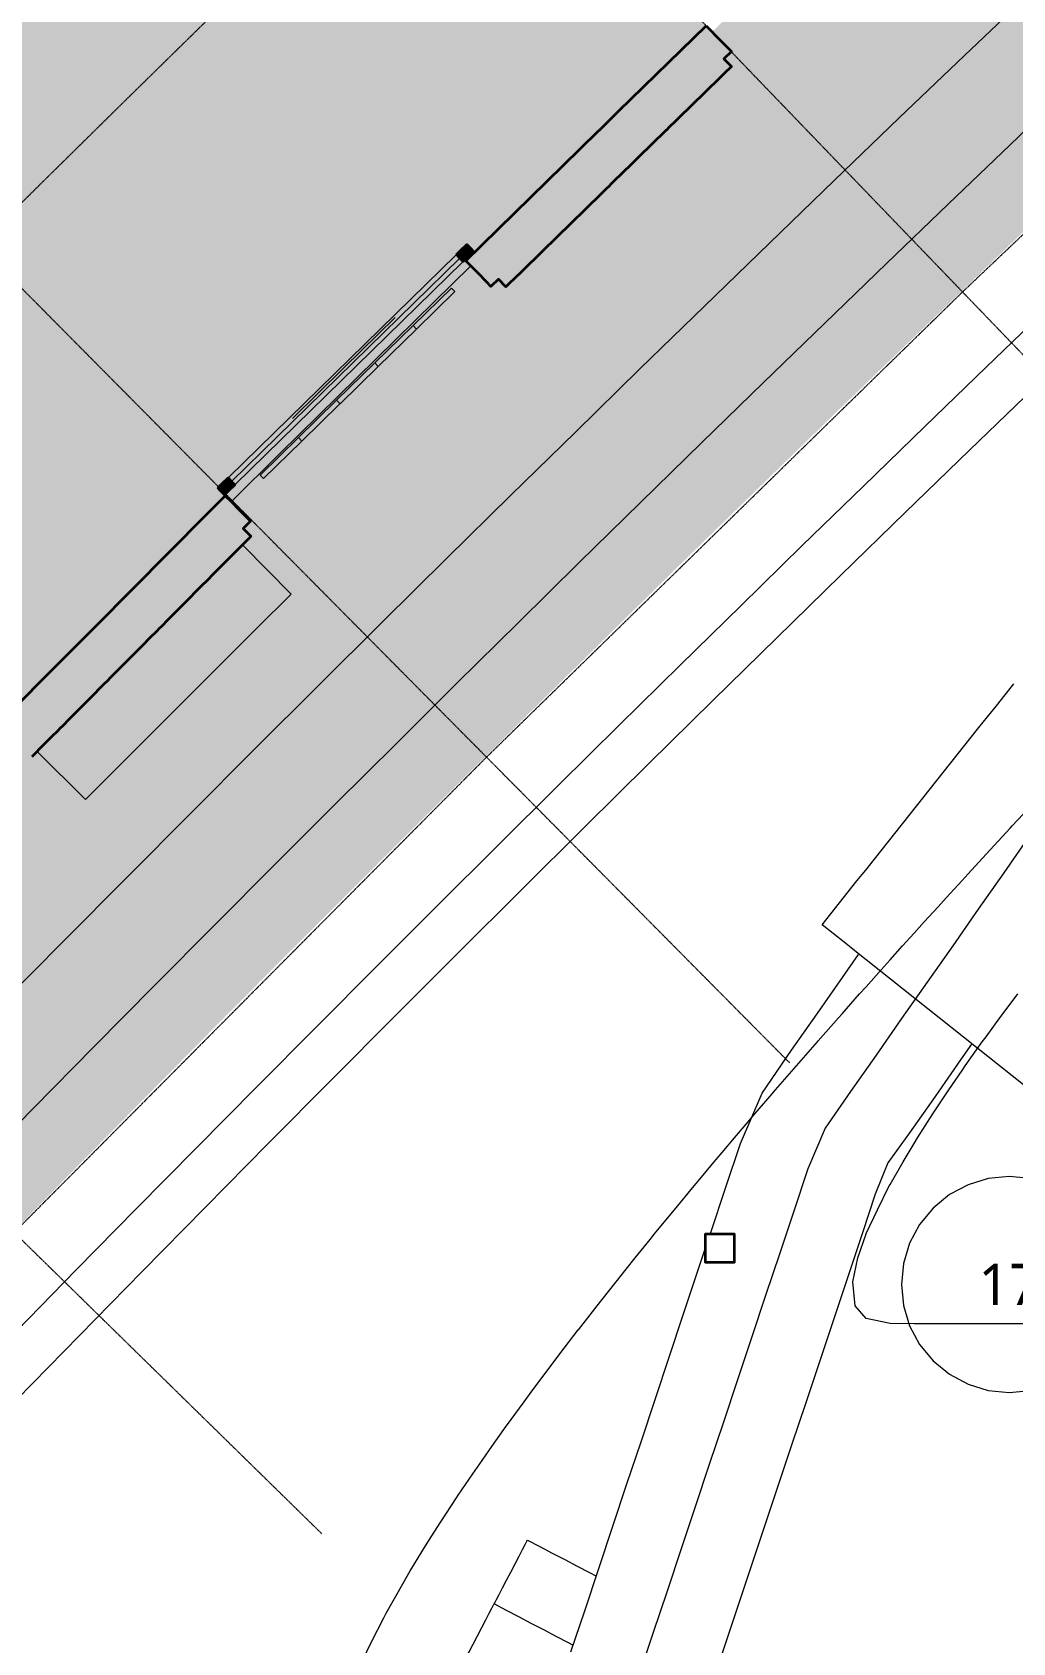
# Model space of a CAD drawing. Header units: millimetres. Extents: x -31757 to 121236, y -27283 to 63658.
# Drawn here: x 67163 to 71250, y 34599 to 41311 of the extents above; entities that cross this region are included whole.
import ezdxf

# ---------------------------------------------------------------- set-up
doc = ezdxf.new("R2010")
doc.units = ezdxf.units.MM
doc.linetypes.add('DASHDOT', pattern=[3.556, 2.54, -0.508, 0, -0.508])
doc.linetypes.add('PHANTOM', pattern=[6.35, 3.175, -0.635, 0.635, -0.635, 0.635, -0.635])
for name, color, linetype, lineweight in [('01_切断（構造・壁）', 7, 'Continuous', 35), ('03_切断（ガラス）', 5, 'Continuous', 13), ('04_切断（機械室などの塊）', 7, 'Continuous', 35), ('06_部屋の色', 8, 'Continuous', 0), ('10_見えがかり', 7, 'Continuous', 13), ('11_見えがかり（家具）', 8, 'Continuous', 9), ('20_上部（屋根の外形・梁）', 8, 'PHANTOM', 9), ('30_敷地・外構', 8, 'Continuous', 9), ('40_通り芯', 1, 'DASHDOT', 9), ('41_通り芯の符号', 1, 'Continuous', 13), ('50_寸法', 3, 'Continuous', 9)]:
    doc.layers.add(name, color=color, linetype=linetype, lineweight=lineweight)
doc.styles.add('JP', font='NotoSansCJKjp-Regular.otf')

msp = doc.modelspace()

# ---------------------------------------------------------------- hatches: boundary and pattern name
at = {"layer": '01_切断（構造・壁）'}
for points in [[(69069.1, 40256.8), (69064.1, 40262), (69012.7, 40314.5), (68969.7, 40358.5), (69444.7, 40822.7), (69524.7, 40900.9), (69525, 40901.1), (69525.3, 40901.5), (69606.9, 40981.2), (69971.8, 41337.7), (69971.8, 41337.7), (69971.8, 41337.7), (70031.8, 41276.4), (70055.5, 41252.1), (70066.1, 41241.2), (70069.3, 41238), (70072.5, 41234.6), (70076.6, 41230.5), (70045.6, 41200.1), (70077, 41168), (70077, 41168), (70077, 41168), (70068.7, 41159.9), (70055.6, 41147), (70055.6, 41147), (70036.4, 41128.3), (70012.7, 41105.1), (69984.8, 41077.8), (69982.5, 41075.6), (69976.5, 41069.7), (69972.1, 41065.4), (69972.1, 41065.4), (69967, 41060.5), (69967, 41060.5), (69910, 41004.8), (69910, 41004.8), (69902.5, 40997.5), (69899.7, 40994.7), (69869.4, 40965.1), (69845.6, 40941.9), (69816.2, 40913.1), (69805.9, 40903.1), (69805.1, 40902.2), (69805.1, 40902.2), (69785.9, 40883.5), (69762.1, 40860.3), (69732.7, 40831.5), (69702.4, 40801.9), (69678.6, 40778.7), (69649.2, 40749.9), (69633, 40734), (69633, 40734), (69576, 40678.4), (69576, 40678.4), (69565.7, 40668.3), (69554.5, 40657.4), (69554.5, 40657.4), (69535.4, 40638.7), (69511.6, 40615.5), (69492.5, 40596.8), (69492.5, 40596.8), (69482.2, 40586.7), (69471, 40575.8), (69471, 40575.8), (69466, 40570.8), (69466, 40570.8), (69409, 40515.2), (69409, 40515.2), (69398.7, 40505.1), (69387.5, 40494.2), (69387.5, 40494.2), (69368.4, 40475.5), (69344.6, 40452.2), (69325.5, 40433.5), (69325.5, 40433.5), (69319.6, 40427.8), (69315.2, 40423.5), (69311.4, 40419.8), (69304, 40412.6), (69304, 40412.6), (69284.9, 40393.9), (69261.1, 40370.6), (69231.7, 40341.9), (69201.4, 40312.3), (69148.2, 40260.3), (69137, 40249.4), (69105.6, 40281.6), (69074.5, 40251.2), (69074.5, 40251.2), (69074.5, 40251.2)], [(68931.1, 40383.7), (68947, 40399.2), (68974.1, 40425.6), (68991.7, 40407.6), (69002, 40397), (68974.9, 40370.5), (68959.1, 40355.1), (68941.4, 40373.2)], [(67936, 39411.2), (67951.8, 39426.7), (67978.9, 39453.2), (67996.6, 39435.1), (68006.9, 39424.6), (67979.8, 39398.1), (67964, 39382.6), (67946.3, 39400.7)], [(67080.2, 38284.6), (67076, 38288.8), (67075.1, 38289.7), (67037.7, 38326.9), (67023, 38341.4), (66979.4, 38384.8), (66979.4, 38384.8), (66979.4, 38384.8), (67223.5, 38630.5), (67430, 38838.3), (67578.8, 38988), (67886.9, 39298), (67947.4, 39359), (67967.4, 39379), (67967.4, 39379), (67967.4, 39379), (67988.5, 39357.7), (68027.8, 39318.1), (68062.4, 39283.2), (68066.6, 39279), (68069, 39276.7), (68073.1, 39272.6), (68070.4, 39269.9), (68042.5, 39241.8), (68074.4, 39210.1), (68072.1, 39207.8), (68060.1, 39195.7), (68034.5, 39169.9), (68011, 39146.3), (67983, 39118.1), (67976.5, 39111.6), (67975.6, 39110.7), (67974.8, 39109.9), (67971, 39106.1), (67971, 39106.1), (67952.2, 39087.1), (67928.7, 39063.5), (67909.9, 39044.5), (67909.9, 39044.5), (67898.7, 39033.3), (67888.7, 39023.3), (67888.7, 39023.3), (67869.9, 39004.3), (67846.4, 38980.7), (67816.5, 38950.5), (67787.6, 38921.5), (67764.2, 38897.9), (67745.3, 38879), (67745.3, 38879), (67734.2, 38867.7), (67724.2, 38857.7), (67724.2, 38857.7), (67705.3, 38838.7), (67688.3, 38821.6), (67681.9, 38815.1), (67651.9, 38784.9), (67623.1, 38755.9), (67599.6, 38732.3), (67580.8, 38713.4), (67580.8, 38713.4), (67572, 38704.5), (67569.6, 38702.2), (67564, 38696.5), (67559.6, 38692.1), (67559.6, 38692.1), (67540.8, 38673.1), (67517.3, 38649.5), (67498.5, 38630.6), (67498.5, 38630.6), (67487.3, 38619.4), (67477.3, 38609.3), (67477.3, 38609.3), (67458.5, 38590.4), (67405.1, 38536.6), (67376.2, 38507.6), (67352.8, 38484), (67330.5, 38461.5), (67322.8, 38453.8), (67312.8, 38443.7), (67312.8, 38443.7), (67294, 38424.8), (67274.1, 38404.8), (67270.5, 38401.2), (67240.5, 38371), (67211.7, 38342), (67160.9, 38290.9), (67150.9, 38280.8), (67148.2, 38278.1), (67116.3, 38309.9), (67085.8, 38279.1)]]:
    msp.add_hatch(color=7, dxfattribs=at).paths.add_polyline_path(points)
at = {"layer": '06_部屋の色', "true_color": 0xe9dfcf}
for points in [[(67967.2, 39379.3), (58346, 49081.7), (60493.7, 51180.5), (69971.8, 41338.3), (68969.5, 40358.8), (68994, 40333.7), (67991.8, 39354.4)], [(60953.9, 49121.6), (61066.2, 49230.8), (61178.6, 49339.9), (61251.3, 49410.5), (61388.7, 49543.5), (61403.5, 49557.8), (61411.6, 49565.7), (61741.6, 49884.2), (64100.2, 47434.9), (64447.6, 44985.9), (67942.1, 41409.8), (67889.1, 41358), (67793.3, 41264.2), (67513.4, 40989.6), (67464.8, 40941.7), (67365.7, 40844.2), (67348.8, 40827.5), (67253.1, 40733.1), (67226.8, 40707.2), (66936.1, 40419.6), (63415, 43970.6), (63049.8, 46416.3), (60673.5, 48848), (60674.9, 48849.4), (60877, 49046.7)], [(58346, 49081.7), (67967.2, 39379.3), (66979.3, 38385.2), (67004.1, 38360.5), (66016.4, 37366.6), (65991.4, 37391.1), (62587.7, 40724.5), (62601.4, 40737.7), (62670.1, 40816.8), (62731.7, 40901.6), (62785.7, 40991.4), (62831.7, 41085.7), (62869.3, 41183.5), (62898.2, 41284.3), (62918.2, 41387.2), (62929.1, 41491.5), (62930.9, 41596.3), (62923.6, 41700.8), (62907.2, 41804.4), (62881.9, 41906.1), (62847.7, 42005.2), (62805.1, 42101), (62754.3, 42192.7), (62695.7, 42279.6), (62629.7, 42361), (62556.9, 42436.4), (62477.8, 42505.2), (62392.9, 42566.8), (62303.1, 42620.8), (62208.9, 42666.8), (62111, 42704.4), (62010.2, 42733.3), (61907.3, 42753.3), (61803.1, 42764.2), (61698.3, 42766), (61593.7, 42758.7), (61490.1, 42742.3), (61388.4, 42717), (61289.3, 42682.8), (61193.5, 42640.2), (61101.9, 42589.4), (61014.9, 42530.8), (60933.5, 42464.8), (60871.7, 42405.1), (56229.2, 46951.8)], [(67967.2, 39379.3), (66935.6, 40419.5), (68955.6, 42393.5), (69971.8, 41338.3), (68969.5, 40358.8), (68994, 40333.7), (67991.8, 39354.4)], [(64944.7, 38416.2), (66935.6, 40419.5), (67967.2, 39379.3), (66979.3, 38385.2), (67004.1, 38360.5), (66016.4, 37366.6)]]:
    msp.add_hatch(color=8, dxfattribs=at).paths.add_polyline_path(points)
at = {"layer": '06_部屋の色', "true_color": 0xd8ccb8}
msp.add_hatch(color=8, dxfattribs=at).paths.add_polyline_path([(46090.2, 13394.3), (46610.4, 14131.8), (47134.1, 14866.8), (47661.3, 15599.3), (48191.9, 16329.3), (48725.9, 17056.8), (49263.4, 17781.8), (49804.3, 18504.2), (50348.5, 19224.1), (50896.2, 19941.4), (51447.2, 20656.2), (52001.6, 21368.3), (52559.4, 22077.8), (53120.5, 22784.7), (53684.9, 23488.9), (54252.6, 24190.4), (54823.6, 24889.3), (55397.9, 25585.4), (55975.5, 26278.9), (56556.3, 26969.6), (57140.4, 27657.6), (57727.8, 28342.8), (58318.3, 29025.2), (58912.1, 29704.9), (59509, 30381.7), (60109.2, 31055.7), (60712.5, 31726.9), (61318.9, 32395.3), (61928.6, 33060.7), (62541.3, 33723.3), (63157.1, 34383), (63776.1, 35039.8), (64398.1, 35693.7), (65023.3, 36344.6), (65651.4, 36992.6), (66282.7, 37637.6), (66916.9, 38279.6), (67554.2, 38918.6), (68194.5, 39554.6), (68837.8, 40187.6), (69484, 40817.5), (70133.2, 41444.4), (70785.4, 42068.3), (71440.5, 42689), (72098.5, 43306.7), (72759.4, 43921.2), (73423.2, 44532.7), (74089.9, 45140.9), (75098.3, 44030.5), (74436.8, 43427), (73778.2, 42820.3), (73122.5, 42210.6), (72469.6, 41597.8), (71819.7, 40981.9), (71172.6, 40363), (70528.5, 39741), (69887.3, 39116), (69249.1, 38487.9), (68613.8, 37856.9), (67981.5, 37222.9), (67352.2, 36585.9), (66726, 35945.9), (66102.7, 35303), (65482.5, 34657.2), (64865.3, 34008.5), (64251.2, 33356.8), (63640.2, 32702.3), (63032.2, 32044.9), (62427.4, 31384.7), (61825.7, 30721.6), (61227.1, 30055.6), (60631.7, 29386.9), (60039.4, 28715.3), (59450.3, 28041), (58864.3, 27363.9), (58281.6, 26684.1), (57702.1, 26001.5), (57125.8, 25316.2), (56552.7, 24628.2), (55982.9, 23937.5), (55416.4, 23244.1), (54853.1, 22548), (54293.1, 21849.3), (53736.4, 21148), (53183.1, 20444), (52633, 19737.5), (52086.3, 19028.4), (51542.9, 18316.7), (51002.9, 17602.4), (50466.3, 16885.6), (49933, 16166.3), (49403.2, 15444.5), (48876.7, 14720.2), (48353.7, 13993.4), (47834.1, 13264.2), (47317.9, 12532.5), (46805.2, 11798.4), (46296, 11061.9), (45790.2, 10323), (45287.9, 9581.8), (44789.2, 8838.1), (44293.9, 8092.2), (43802.2, 7343.9), (43313.9, 6593.3), (42829.3, 5840.4), (42348.2, 5085.2), (41870.6, 4327.7), (41396.6, 3568.1), (40122.1, 4359.1), (40599.9, 5124.8), (41081.2, 5888.2), (41566.1, 6649.3), (42054.6, 7408.1), (42546.7, 8164.7), (43042.3, 8918.9), (43541.5, 9670.8), (44044.2, 10420.3), (44550.4, 11167.4), (45060.2, 11912.1), (45573.4, 12654.4)])

# ---------------------------------------------------------------- linework, layer by layer
at = {"layer": '01_切断（構造・壁）'}
for points in [[(69069.1, 40256.8), (69064.1, 40262), (69012.7, 40314.5), (68969.7, 40358.5), (69444.7, 40822.7), (69524.7, 40900.9), (69525, 40901.1), (69525.3, 40901.5), (69606.9, 40981.2), (69971.8, 41337.7)], [(69971.8, 41337.7), (70031.8, 41276.4), (70055.5, 41252.1), (70066.1, 41241.2), (70069.3, 41238), (70072.5, 41234.6), (70076.6, 41230.5), (70045.6, 41200.1), (70077, 41168), (70077, 41168), (70077, 41168), (70068.7, 41159.9), (70055.6, 41147), (70055.6, 41147), (70036.4, 41128.3), (70012.7, 41105.1), (69984.8, 41077.8), (69982.5, 41075.6), (69976.5, 41069.7), (69972.1, 41065.4), (69972.1, 41065.4), (69967, 41060.5), (69967, 41060.5), (69910, 41004.8), (69910, 41004.8), (69902.5, 40997.5), (69899.7, 40994.7), (69869.4, 40965.1), (69845.6, 40941.9), (69816.2, 40913.1), (69805.9, 40903.1), (69805.1, 40902.2), (69805.1, 40902.2), (69785.9, 40883.5), (69762.1, 40860.3), (69732.7, 40831.5), (69702.4, 40801.9), (69678.6, 40778.7), (69649.2, 40749.9), (69633, 40734), (69633, 40734), (69576, 40678.4), (69576, 40678.4), (69565.7, 40668.3), (69554.5, 40657.4), (69554.5, 40657.4), (69535.4, 40638.7), (69511.6, 40615.5), (69492.5, 40596.8), (69492.5, 40596.8), (69482.2, 40586.7), (69471, 40575.8), (69471, 40575.8), (69466, 40570.8), (69466, 40570.8), (69409, 40515.2), (69409, 40515.2), (69398.7, 40505.1), (69387.5, 40494.2), (69387.5, 40494.2), (69368.4, 40475.5), (69344.6, 40452.2), (69325.5, 40433.5), (69325.5, 40433.5), (69319.6, 40427.8), (69315.2, 40423.5), (69311.4, 40419.8), (69304, 40412.6), (69304, 40412.6), (69284.9, 40393.9), (69261.1, 40370.6), (69231.7, 40341.9), (69201.4, 40312.3), (69148.2, 40260.3), (69137, 40249.4), (69105.6, 40281.6), (69074.5, 40251.2), (69074.5, 40251.2), (69074.5, 40251.2), (69069.1, 40256.8)], [(68931.1, 40383.7), (68947, 40399.2), (68974.1, 40425.6), (68991.7, 40407.6), (69002, 40397), (68974.9, 40370.5), (68959.1, 40355.1), (68941.4, 40373.2), (68931.1, 40383.7)], [(67936, 39411.2), (67951.8, 39426.7), (67978.9, 39453.2), (67996.6, 39435.1), (68006.9, 39424.6), (67979.8, 39398.1), (67964, 39382.6), (67946.3, 39400.7), (67936, 39411.2)], [(66979.4, 38384.8), (67223.5, 38630.5), (67430, 38838.3), (67578.8, 38988), (67886.9, 39298), (67947.4, 39359), (67967.4, 39379), (67967.4, 39379), (67967.4, 39379), (67988.5, 39357.7), (68027.8, 39318.1), (68062.4, 39283.2), (68066.6, 39279), (68069, 39276.7), (68073.1, 39272.6), (68070.4, 39269.9), (68042.5, 39241.8), (68074.4, 39210.1), (68072.1, 39207.8), (68060.1, 39195.7), (68034.5, 39169.9), (68011, 39146.3), (67983, 39118.1), (67976.5, 39111.6), (67975.6, 39110.7), (67974.8, 39109.9), (67971, 39106.1), (67971, 39106.1), (67952.2, 39087.1), (67928.7, 39063.5), (67909.9, 39044.5), (67909.9, 39044.5), (67898.7, 39033.3), (67888.7, 39023.3), (67888.7, 39023.3), (67869.9, 39004.3), (67846.4, 38980.7), (67816.5, 38950.5), (67787.6, 38921.5), (67764.2, 38897.9), (67745.3, 38879), (67745.3, 38879), (67734.2, 38867.7), (67724.2, 38857.7), (67724.2, 38857.7), (67705.3, 38838.7), (67688.3, 38821.6), (67681.9, 38815.1), (67651.9, 38784.9), (67623.1, 38755.9), (67599.6, 38732.3), (67580.8, 38713.4), (67580.8, 38713.4), (67572, 38704.5), (67569.6, 38702.2), (67564, 38696.5), (67559.6, 38692.1), (67559.6, 38692.1), (67540.8, 38673.1), (67517.3, 38649.5), (67498.5, 38630.6), (67498.5, 38630.6), (67487.3, 38619.4), (67477.3, 38609.3), (67477.3, 38609.3), (67458.5, 38590.4), (67405.1, 38536.6), (67376.2, 38507.6), (67352.8, 38484), (67330.5, 38461.5), (67322.8, 38453.8), (67312.8, 38443.7), (67312.8, 38443.7), (67294, 38424.8), (67274.1, 38404.8), (67270.5, 38401.2), (67240.5, 38371), (67211.7, 38342), (67160.9, 38290.9)]]:
    msp.add_lwpolyline(points, dxfattribs=at)
at = {"layer": '03_切断（ガラス）'}
for points in [[(68945.1, 40369.4), (67993, 39438.9)], [(68247.9, 39701.1), (68461.7, 39911.6), (68675.6, 40122.2)]]:
    msp.add_lwpolyline(points, dxfattribs=at)
at = {"layer": '04_切断（機械室などの塊）'}
msp.add_lwpolyline([(70088.5, 36297.6), (70088.5, 36292.9), (70088.5, 36287.6), (70088.5, 36282.9), (70088.5, 36277.6), (70088.4, 36272.9), (70088.4, 36267.6), (70088.4, 36262.9), (70088.4, 36257.6), (70088.4, 36252.9), (70088.4, 36247.6), (70088.4, 36242.9), (70088.4, 36237.6), (70088.4, 36232.9), (70088.4, 36227.6), (70088.4, 36222.9), (70088.4, 36217.6), (70088.4, 36212.9), (70088.4, 36207.6), (70088.4, 36202.9), (70088.4, 36197.6), (70088.4, 36192.9), (70088.4, 36187.6), (70088.4, 36182.9), (70083.1, 36182.9), (70078.4, 36182.9), (70073.1, 36182.9), (70068.4, 36182.9), (70063.1, 36182.9), (70058.4, 36182.9), (70053.1, 36182.9), (70048.4, 36182.9), (70043.1, 36182.9), (70038.4, 36182.9), (70033.1, 36182.9), (70028.4, 36182.9), (70023.1, 36182.9), (70018.4, 36182.9), (70013.1, 36182.9), (70008.4, 36182.9), (70003.1, 36182.9), (69998.4, 36182.9), (69993.1, 36182.9), (69988.4, 36182.9), (69983.1, 36182.9), (69978.4, 36182.9), (69973.1, 36182.9), (69968.4, 36182.9), (69968.4, 36188.2), (69968.4, 36192.9), (69968.4, 36198.2), (69968.4, 36202.9), (69968.4, 36208.2), (69968.4, 36212.9), (69968.4, 36218.2), (69968.4, 36222.9), (69968.4, 36228.2), (69968.4, 36232.9), (69968.4, 36238.2), (69968.4, 36242.9), (69968.4, 36248.2), (69968.4, 36252.9), (69968.4, 36258.2), (69968.4, 36262.9), (69968.4, 36268.2), (69968.4, 36272.9), (69968.5, 36278.2), (69968.5, 36282.9), (69968.5, 36288.2), (69968.5, 36292.9), (69968.5, 36298.2), (69968.5, 36302.9), (69973.8, 36302.9), (69978.5, 36302.9), (69983.8, 36302.9), (69988.5, 36302.9), (69993.8, 36302.9), (69998.5, 36302.9), (70003.8, 36302.9), (70008.5, 36302.9), (70013.8, 36302.9), (70018.5, 36302.9), (70023.8, 36302.9), (70028.5, 36302.9), (70033.8, 36302.9), (70038.5, 36302.9), (70043.8, 36302.9), (70048.5, 36302.9), (70053.8, 36302.9), (70058.5, 36302.9), (70063.8, 36302.9), (70068.5, 36302.9), (70073.8, 36302.9), (70078.5, 36302.9), (70083.8, 36302.9), (70088.5, 36302.9), (70088.5, 36297.6)], dxfattribs=at)
at = {"layer": '10_見えがかり'}
for points in [[(66918.1, 36572.3), (67168.4, 36827.3), (67419.2, 37081.7), (67670.5, 37335.8), (67922.2, 37589.3), (68174.5, 37842.3), (68427.2, 38094.9), (68680.4, 38347), (68934, 38598.7), (69188.1, 38849.8), (69442.7, 39100.5), (69697.8, 39350.7), (69953.3, 39600.5), (70209.3, 39849.7), (70465.8, 40098.5), (70722.7, 40346.7), (70980.1, 40594.5), (71238, 40841.9), (71496.3, 41088.7)], [(67980.3, 39454.6), (68929.7, 40382.3)], [(68957.7, 40353.7), (68008.3, 39426)], [(67993.8, 39355.3), (68194.5, 39554.6), (68837.8, 40187.6), (68989.5, 40335.5)], [(68764.2, 40073.8), (68750.2, 40088.1), (68909.6, 40243.8), (68923.6, 40229.5), (68764.2, 40073.8)], [(71395.8, 40161.9), (71139.3, 39914.9), (70883.1, 39667.4), (70627.5, 39419.4), (70372.3, 39170.9), (70117.5, 38922), (69863.3, 38672.6), (69609.5, 38422.7), (69356.2, 38172.3), (69103.3, 37921.5), (68850.9, 37670.2), (68599, 37418.4), (68347.6, 37166.1), (68096.6, 36913.4), (67846.2, 36660.2), (67596.1, 36406.5), (67346.6, 36152.4), (67097.6, 35897.8), (66849, 35642.7), (66600.9, 35387.1), (66353.3, 35131.1), (66106.1, 34874.6), (65859.5, 34617.7), (65613.3, 34360.3)], [(68604.9, 39918.1), (68590.9, 39932.4), (68748.8, 40086.7)], [(68762.8, 40072.4), (68604.9, 39918.1)], [(68445.6, 39762.4), (68431.6, 39776.7), (68589.5, 39931)], [(68603.5, 39916.7), (68445.6, 39762.4)], [(68286.2, 39606.7), (68272.2, 39621), (68430.1, 39775.3)], [(68444.1, 39761), (68286.2, 39606.7)], [(68126.9, 39451), (68112.9, 39465.3), (68270.8, 39619.6)], [(68284.8, 39605.3), (68126.9, 39451)], [(71108.6, 38412.5), (71144.9, 38458.2), (71181.2, 38503.8), (71217.5, 38549.5), (71253.8, 38595.1)], [(71550.6, 36719.3), (70591.9, 37481.8), (70546.2, 37518.1), (70500.6, 37554.5), (70454.9, 37590.8), (70491.3, 37636.4), (70527.6, 37682.1), (70563.9, 37727.7), (70600.2, 37773.4), (70636.5, 37819), (70672.8, 37864.7), (71108.6, 38412.5)], [(70204.5, 36888.8), (70327.7, 37067.7), (70434.1, 37219.7), (70540.5, 37371.7), (70607.2, 37467.1)], [(71077.7, 37092.9), (71032, 37027.6), (70925.6, 36875.6), (70819.2, 36723.6), (70729.5, 36598.4), (70676.3, 36468.3), (70621.4, 36303.1), (70386.6, 35598.9), (70328, 35422.9), (70034.5, 34542.7)], [(69989.6, 36304.9), (70052.2, 36492.9), (70114.8, 36679.8), (70204.5, 36888.8)], [(69408.1, 34560.8), (69465.3, 34732.4), (69641.4, 35260.6), (69700.1, 35436.6), (69758.8, 35612.6), (69876.1, 35964.7), (69934.8, 36140.8), (69966.4, 36235.6)], [(69175.6, 34928), (69192.4, 34960), (69206.8, 34987.5), (69217.9, 35008.6), (69224.8, 35021.9), (69227.2, 35026.4), (69278.9, 34999.4), (69330.5, 34972.3), (69382.2, 34945.2), (69433.9, 34918.1), (69485.5, 34891.1), (69511.6, 34877.4)], [(69415.4, 34589.1), (69398, 34598.3), (69346.3, 34625.3), (69294.6, 34652.4), (69242.9, 34679.5), (69191.3, 34706.6), (69139.6, 34733.6), (69087.9, 34760.7), (69090.3, 34765.2), (69097.3, 34778.5), (69108.3, 34799.6), (69122.8, 34827.1), (69139.5, 34859.2), (69157.6, 34893.6), (69175.6, 34928)], [(69036.3, 34662.2), (69053.1, 34694.3), (69067.5, 34721.8), (69078.6, 34742.9), (69085.6, 34756.2), (69087, 34758.9)], [(69276.2, 34323.4), (69258.7, 34332.5), (69207, 34359.6), (69155.4, 34386.7), (69103.7, 34413.8), (69052, 34440.8), (69000.4, 34467.9), (68948.7, 34495), (68951.1, 34499.5), (68958, 34512.8), (68969.1, 34533.9), (68983.5, 34561.4), (69000.3, 34593.5), (69018.3, 34627.8), (69036.3, 34662.2)]]:
    msp.add_lwpolyline(points, dxfattribs=at)
at = {"layer": '11_見えがかり（家具）'}
for points in [[(68040.2, 39172.8), (68242.6, 38968.8), (68099.4, 38826.5), (67956.3, 38684), (67813.3, 38541.4), (67670.6, 38398.6), (67527.9, 38255.7)], [(67527.9, 38255.7), (67385.4, 38112.6), (67184.9, 38312.2)]]:
    msp.add_lwpolyline(points, dxfattribs=at)
at = {"layer": '20_上部（屋根の外形・梁）'}
msp.add_lwpolyline([(73057.1, 42142.3), (71040.7, 40228.7), (71040.4, 40228.4), (69052.1, 38285.4), (69051.8, 38285.1), (67092.2, 36313.3), (67091.9, 36313), (65161.3, 34312.7), (65161, 34312.4), (63259.9, 32284.1), (63259.6, 32283.7), (61388.5, 30227.8), (61388.2, 30227.5), (59547.3, 28144.4), (59547, 28144.1), (57736.8, 26034.3)], dxfattribs=at)
at = {"layer": '30_敷地・外構'}
for points in [[(68538.4, 34521.6), (68576.8, 34603), (68627.8, 34703), (68638.4, 34721.5), (68683.3, 34803), (68738.4, 34898.2), (68741, 34903), (68802.3, 35003), (68838.4, 35059.1), (68865.8, 35103), (68931.3, 35203), (68938.4, 35213.2), (68999, 35303), (69038.4, 35358.9), (69068.6, 35403), (69138.4, 35501), (69139.8, 35503), (69212.5, 35603), (69238.4, 35637.3), (69286.7, 35703), (69338.4, 35770.8), (69362.3, 35803), (69438.4, 35902.2), (69439, 35903), (69516.8, 36002.9), (69538.4, 36029.8), (69596, 36102.9), (69638.4, 36155.5), (69676, 36202.9), (69738.5, 36279.7), (69756.9, 36302.9), (69838.5, 36402.2), (69839, 36402.9), (69921.8, 36502.9), (69938.5, 36522.5), (70005.3, 36602.9), (70038.5, 36641.7), (70089.8, 36702.9), (70138.5, 36759.5), (70175.1, 36802.9), (70238.5, 36876.3), (70261, 36902.9), (70338.5, 36992.1), (70347.7, 37002.9), (70435.2, 37102.9), (70438.5, 37106.6), (70523, 37202.9), (70538.5, 37220.2), (70611.3, 37302.9), (70638.5, 37333), (70700.6, 37402.9), (70738.5, 37444.7), (70790.4, 37502.9), (70838.5, 37555.8), (70880.7, 37602.9), (70938.5, 37666.1), (70971.7, 37702.9), (71038.5, 37775.6), (71063.2, 37802.9), (71138.5, 37884.6), (71155.2, 37902.9), (71238.5, 37992.9), (71247.7, 38002.9), (71338.6, 38100.4)], [(71318.4, 37959.8), (71212, 37807.8), (71105.5, 37655.7), (70999.1, 37503.7), (70892.7, 37351.7), (70786.3, 37199.7), (70679.8, 37047.7), (70573.4, 36895.7), (70467, 36743.6), (70395.5, 36574), (70336.8, 36398), (70278.1, 36221.9), (70219.4, 36045.9), (70160.7, 35869.8), (70102, 35693.8), (70043.4, 35517.8), (69984.7, 35341.7), (69926, 35165.7), (69867.3, 34989.6), (69808.6, 34813.6), (69749.9, 34637.5), (69691.2, 34461.5)], [(71338.4, 35928.3), (71238.4, 35928.3), (71138.4, 35928.3), (71038.4, 35928.3), (70938.4, 35928.3), (70838.4, 35928.3), (70738.4, 35929.3), (70638.4, 35949.4), (70592.2, 36002.9), (70583.5, 36102.9), (70604.4, 36202.9), (70638, 36302.9), (70638.5, 36303.8), (70685.1, 36402.9), (70734.9, 36502.9), (70738.5, 36509), (70792.5, 36602.9), (70838.5, 36679.8), (70852, 36702.9), (70916, 36802.9), (70938.5, 36836.1), (70982.8, 36902.9), (71038.5, 36984.2), (71051.1, 37002.9), (71122.5, 37102.9), (71138.5, 37124.4), (71196, 37202.9), (71238.5, 37259.4), (71270.7, 37302.9)]]:
    msp.add_lwpolyline(points, dxfattribs=at)
at = {"layer": '40_通り芯'}
for points in [[(72285.1, 38935.5), (58828.2, 52909.4)], [(70319.9, 37015.1), (56660.4, 50791.1)], [(68369.8, 35052.9), (54509.3, 48626.6)], [(61266.9, 34555.1), (61589.9, 34902.9), (61913.9, 35249.9), (62238.6, 35596.1), (62564.3, 35941.5), (62890.7, 36286.1), (63218.1, 36629.9), (63546.2, 36972.8), (63875.2, 37315), (64205.1, 37656.4), (64535.8, 37996.9), (64867.3, 38336.7), (65199.7, 38675.6), (65532.9, 39013.7), (65866.9, 39350.9), (66201.7, 39687.4), (66537.4, 40023), (66873.9, 40357.8), (67211.3, 40691.8), (67549.4, 41025), (67888.4, 41357.3)]]:
    msp.add_lwpolyline(points, dxfattribs=at)
at = {"layer": '41_通り芯の符号'}
msp.add_lwpolyline([(71323, 36533.4), (71235.2, 36542), (71147.5, 36533.4), (71063, 36507.8), (70985.2, 36466.2), (70917.1, 36410.2), (70861.1, 36342), (70819.5, 36264.2), (70793.9, 36179.8), (70785.2, 36092), (70793.9, 36004.2), (70819.5, 35919.8), (70861.1, 35842), (70917.1, 35773.8), (70985.2, 35717.8), (71063, 35676.3), (71147.5, 35650.7), (71235.2, 35642), (71323, 35650.7)], dxfattribs=at)
at = {"layer": '50_寸法'}
for points in [[(67029.2, 37255.5), (67293.4, 37523), (67558.2, 37790), (67823.6, 38056.5), (68089.4, 38322.5), (68355.8, 38587.9), (68622.7, 38852.9), (68890.1, 39117.2), (69158.1, 39381.1), (69426.5, 39644.4), (69695.5, 39907.3), (69965, 40169.5), (70235, 40431.3), (70505.6, 40692.5), (70776.6, 40953.2), (71048.2, 41213.3), (71320.2, 41472.9)], [(66060.2, 34537.6), (66319.1, 34807.1), (66578.5, 35076), (66838.5, 35344.4), (67099, 35612.3), (67360.1, 35879.7), (67621.6, 36146.6), (67883.7, 36413), (68146.3, 36678.9), (68409.5, 36944.2), (68673.1, 37209), (68937.3, 37473.3), (69202, 37737.1), (69467.2, 38000.3), (69733, 38263.1), (69999.2, 38525.3), (70266, 38787), (70533.3, 39048.1), (70801.1, 39308.7), (71069.4, 39568.8), (71338.2, 39828.4)]]:
    msp.add_lwpolyline(points, dxfattribs=at)

# ---------------------------------------------------------------- texts
at = {"layer": '41_通り芯の符号', "insert": (71235.2, 36092), "char_height": 171.99, "attachment_point": 5, "style": 'JP'}
msp.add_mtext('17', dxfattribs=at)

doc.saveas('drawing.dxf')
